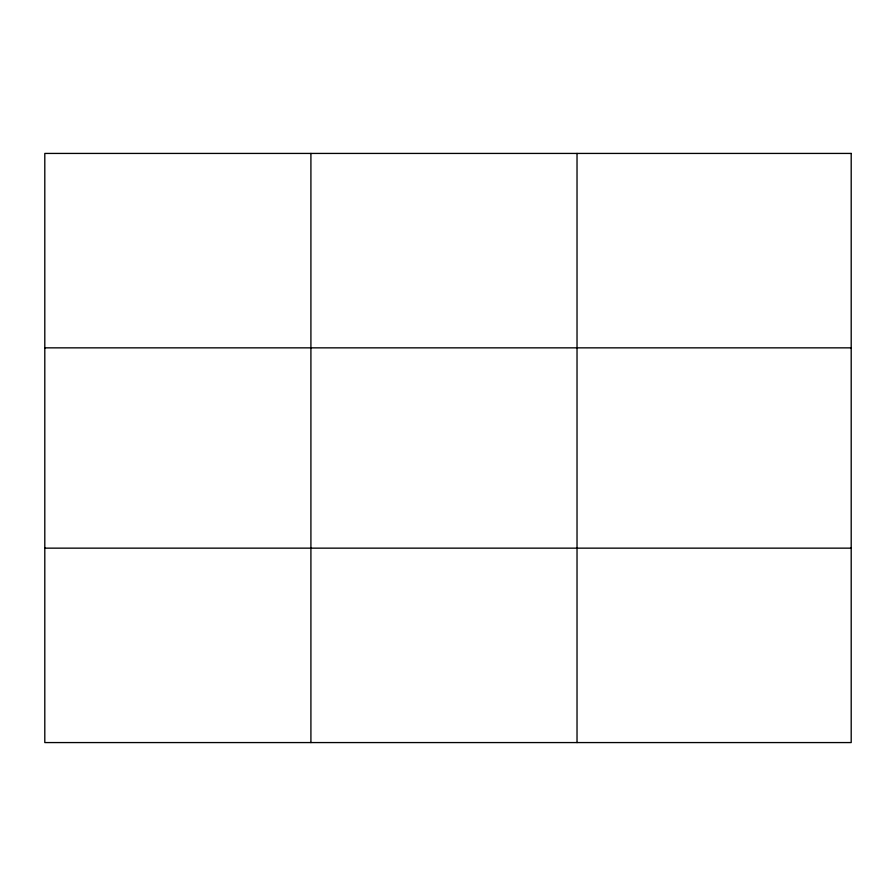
<?xml version="1.0" encoding="UTF-8"?>
<svg xmlns="http://www.w3.org/2000/svg" width="896" height="896" viewBox="0 0 896 896"><rect width="100%" height="100%" fill="white"/><g stroke="black" fill="none" stroke-linecap="round" stroke-linejoin="round"><path stroke-width="1.34" d="M310.912 742.571L310.912 153.429M577.024 742.571L577.024 153.429M44.8 347.85L851.2 347.85M44.8 548.15L851.2 548.15M851.2 153.429L851.2 742.571L44.8 742.571L44.8 153.429L851.2 153.429"/></g></svg>
